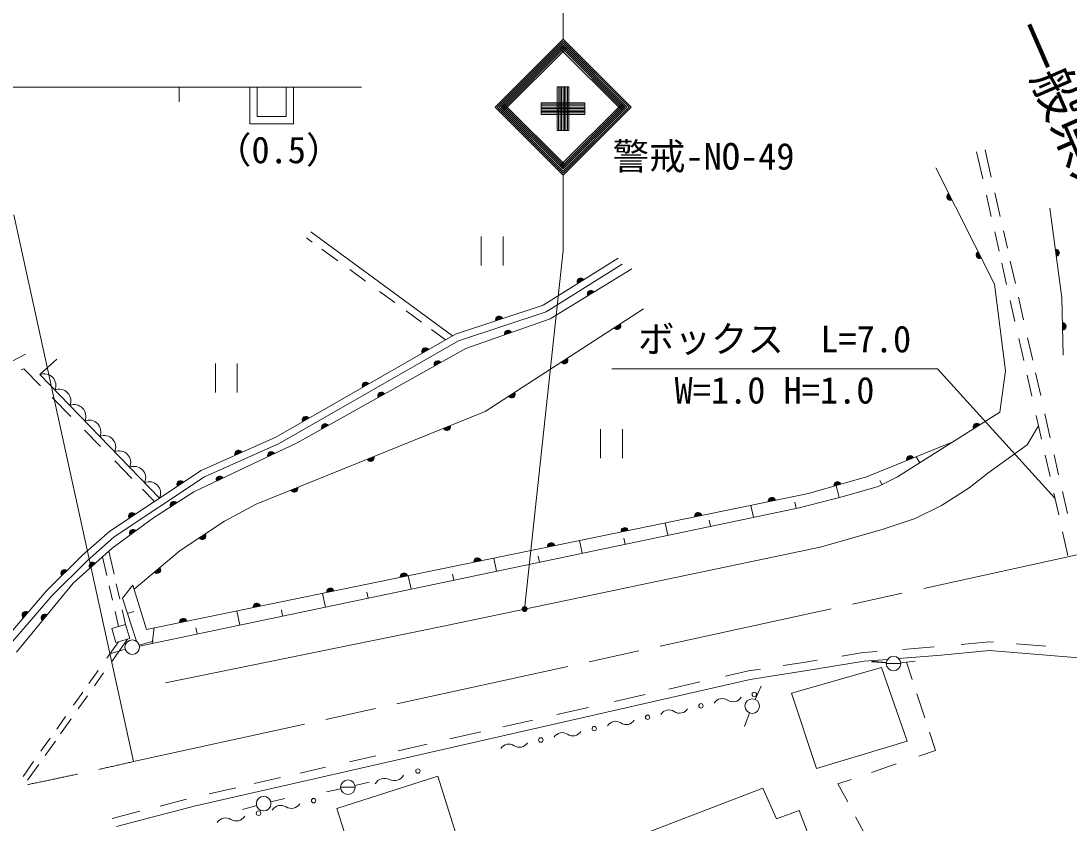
# Model space of a CAD drawing. Units: millimetres, scale not verified. Extents: x 40000 to 680000, y 20000 to 380000.
# Drawn here: x 311862 to 383770, y 295158 to 350183 of the extents above; entities that cross this region are included whole.
import ezdxf
from ezdxf.enums import TextEntityAlignment as Align

# ---------------------------------------------------------------- set-up
doc = ezdxf.new("R2010")
doc.units = ezdxf.units.MM
doc.header["$LTSCALE"] = 1000
doc.linetypes.add('CHAIN', pattern=[18.5, 12, -1.5, 3.5, -1.5])
for name, color, linetype, lineweight in [('M-BGD', 7, 'Continuous', 13), ('M-BMK', 2, 'CHAIN', 13), ('M-STR-HTXT', 7, 'Continuous', 13), ('M-STR-STR3', 7, 'Continuous', 13), ('M-STR-STRC', 7, 'Continuous', 13)]:
    doc.layers.add(name, color=color, linetype=linetype, lineweight=lineweight)
doc.styles.add('ＭＳ ゴシック', font='')
doc.styles.get('ＭＳ ゴシック').set_extended_font_data('MS Gothic')

# ---------------------------------------------------------------- blocks, each defined once
blk = doc.blocks.new('filled_dot')
at = {"color": 0, "linetype": 'Continuous', "lineweight": -2, "const_width": 1.25}
blk.add_lwpolyline([(-0.625, 0, 1), (0.625, 0, 1)], format="xyb", close=True, dxfattribs=at)

msp = doc.modelspace()

# ---------------------------------------------------------------- linework, layer by layer
at = {"layer": 'M-BGD'}
for p, q in [((377429, 341200), (377845, 339362)), ((378014, 341333), (378437, 339460)), ((374623, 340114), (378650, 332134)), ((378098, 338240), (378432, 336765)), ((378681, 338384), (379046, 336772)), ((382450, 337350), (383267, 331200)), ((331446, 335305), (331845, 335013)), ((331741, 335708), (341470, 328584)), ((343436, 333397), (343436, 335397)), ((344936, 335397), (344936, 333397)), ((378668, 335721), (378968, 334398)), ((379269, 335786), (379537, 334599)), ((332513, 334523), (333612, 333719)), ((347683, 330675), (352847, 333916)), ((379739, 333708), (380088, 332163)), ((334425, 333124), (335508, 332330)), ((347897, 330220), (353113, 333493)), ((348166, 329737), (353767, 333168)), ((379154, 333572), (379485, 332110)), ((336469, 331627), (337504, 330869)), ((378650, 332134), (379403, 326187)), ((379734, 331010), (380060, 329570)), ((380298, 331235), (380649, 329686)), ((383267, 331200), (383363, 327261)), ((338299, 330287), (339332, 329530)), ((341668, 328698), (347683, 330675)), ((341873, 328239), (347897, 330220)), ((354585, 330434), (343706, 323397)), ((342390, 327707), (348166, 329737)), ((329351, 321632), (341668, 328698)), ((340037, 329015), (340996, 328312)), ((329578, 321186), (341873, 328239)), ((380326, 328394), (380665, 326894)), ((380930, 328445), (381276, 326911)), ((287165, 314305), (312176, 327315)), ((330802, 321231), (342390, 327707)), ((314312, 326986), (313162, 325919)), ((325201, 324689), (325201, 326689)), ((326701, 326689), (326701, 324689)), ((311887, 326244), (312053, 326329)), ((312053, 326329), (313210, 325156)), ((321375, 317453), (313162, 325919)), ((313162, 325919), (321375, 317453)), ((379403, 326187), (379019, 323334)), ((380895, 325880), (381218, 324449)), ((381474, 326037), (381826, 324484)), ((314014, 324341), (315294, 323042)), ((343706, 323397), (327996, 317044)), ((372006, 318899), (379019, 323334)), ((381518, 323125), (381888, 321490)), ((382107, 323241), (382481, 321586)), ((351631, 320182), (351631, 322182)), ((353131, 322182), (353131, 320182)), ((380904, 321095), (381681, 322405)), ((316215, 322108), (317326, 320981)), ((324224, 319337), (329351, 321632)), ((323731, 317870), (330802, 321231)), ((324466, 318898), (329578, 321186)), ((369867, 318899), (375859, 321335)), ((378206, 319162), (380904, 321095)), ((318296, 319997), (319473, 318804)), ((373273, 320284), (373537, 319867)), ((382134, 320401), (382466, 318934)), ((382745, 320419), (383054, 319055)), ((317949, 315187), (324224, 319337)), ((318256, 314790), (324466, 318898)), ((365905, 317767), (369867, 318899)), ((370685, 318239), (372006, 318899)), ((370798, 318656), (370942, 318367)), ((376917, 318155), (378206, 319162)), ((320209, 318057), (321030, 317224)), ((320965, 316085), (323731, 317870)), ((367796, 318307), (368002, 317489)), ((368358, 317578), (370685, 318239)), ((375024, 316946), (376917, 318155)), ((383316, 317896), (383657, 316388)), ((320470, 308432), (365905, 317767)), ((364962, 317167), (365050, 316751)), ((365244, 316792), (368358, 317578)), ((382724, 317793), (383061, 316304)), ((319992, 307298), (365244, 316792)), ((327996, 317044), (325827, 315865)), ((361942, 316953), (362114, 316135)), ((373212, 316060), (375024, 316946)), ((318130, 314019), (320965, 316085)), ((325827, 315865), (322784, 313849)), ((356065, 315745), (356241, 314903)), ((359090, 315935), (359178, 315519)), ((370956, 315295), (373212, 316060)), ((316094, 313527), (317949, 315187)), ((366687, 314087), (370956, 315295)), ((383327, 315128), (383691, 313519)), ((316436, 313162), (318256, 314790)), ((350187, 314538), (350369, 313671)), ((353218, 314703), (353305, 314287)), ((313604, 311085), (316094, 313527)), ((315434, 311604), (318130, 314019)), ((318246, 312239), (317885, 313800)), ((322784, 313849), (319631, 311208)), ((340749, 308650), (366687, 314087)), ((313970, 310744), (316436, 313162)), ((317758, 312129), (317460, 313419)), ((344310, 313330), (344497, 312439)), ((347346, 313471), (347433, 313055)), ((338433, 312122), (338625, 311207)), ((341474, 312239), (341561, 311823)), ((311549, 306878), (315434, 311604)), ((318146, 310445), (317919, 311429)), ((318642, 310521), (318398, 311576)), ((319549, 311482), (318824, 310596)), ((319549, 311482), (320470, 308432)), ((310771, 307766), (313604, 311085)), ((311040, 307312), (313970, 310744)), ((332556, 310915), (332753, 309975)), ((335602, 311007), (335689, 310591)), ((318824, 310596), (319783, 307634)), ((318564, 308634), (318325, 309670)), ((319045, 308775), (318814, 309774)), ((319600, 309672), (319168, 309532)), ((326678, 309707), (326881, 308743)), ((329730, 309775), (329817, 309359)), ((318099, 308497), (319045, 308775)), ((318380, 307538), (318099, 308497)), ((319045, 308775), (319326, 307815)), ((321008, 308542), (320864, 307480)), ((321779, 304783), (340749, 308650)), ((323857, 308543), (323945, 308127)), ((318090, 306241), (319174, 307770)), ((319326, 307815), (318380, 307538)), ((317760, 306467), (318555, 307589)), ((319015, 307083), (318055, 306793)), ((319975, 307363), (320935, 307633)), ((372363, 307072), (374522, 307248)), ((376364, 307416), (378298, 307598)), ((378298, 307598), (378598, 307573)), ((380136, 307448), (382189, 307281)), ((365547, 306181), (366489, 306335)), ((368171, 306610), (369640, 306850)), ((369640, 306850), (370598, 306928)), ((369713, 306254), (371313, 306384)), ((372088, 306447), (375006, 306685)), ((375006, 306685), (378302, 306995)), ((378302, 306995), (385296, 306426)), ((316529, 304730), (317158, 305617)), ((361769, 305591), (362611, 305722)), ((364163, 305965), (365547, 306181)), ((364731, 304078), (370904, 305837)), ((365642, 305588), (369713, 306254)), ((371225, 306143), (370225, 306213)), ((371225, 306163), (370235, 306273)), ((370904, 305837), (372658, 300771)), ((371226, 306102), (372226, 306102)), ((372225, 306153), (373215, 306253)), ((373004, 305012), (372617, 306193)), ((316912, 304578), (317535, 305458)), ((323742, 296309), (361882, 305001)), ((360204, 305234), (361769, 305591)), ((361882, 305001), (365642, 305588)), ((356306, 304346), (358449, 304834)), ((362235, 303643), (362645, 304553)), ((315476, 303244), (316107, 304134)), ((315785, 302988), (316424, 303890)), ((352574, 303495), (354682, 303975)), ((366447, 298909), (364731, 304078)), ((373868, 302376), (373332, 304011)), ((348625, 302595), (350791, 303089)), ((314316, 301607), (314927, 302470)), ((314580, 301287), (315305, 302311)), ((344914, 301749), (346981, 302220)), ((361855, 302713), (361495, 301783)), ((341296, 300925), (343403, 301405)), ((374603, 300132), (374188, 301398)), ((313232, 300078), (313869, 300976)), ((313514, 299783), (314221, 300782)), ((372658, 300771), (366447, 298909)), ((337744, 300116), (339724, 300567)), ((373472, 299746), (374603, 300132)), ((312009, 298352), (312731, 299371)), ((312315, 298091), (313088, 299182)), ((334401, 299354), (336211, 299766)), ((370216, 298633), (371909, 299211)), ((331015, 298582), (332760, 298980)), ((327856, 297862), (329680, 298278)), ((333536, 296145), (340454, 298366)), ((334785, 297723), (335755, 297953)), ((340454, 298366), (342267, 292672)), ((367914, 297846), (368815, 298154)), ((368584, 296603), (367914, 297846)), ((324778, 297161), (326594, 297574)), ((333805, 297503), (332825, 297293)), ((333796, 297611), (334796, 297611)), ((347374, 291663), (362753, 297544)), ((362753, 297544), (363700, 295449)), ((318408, 294928), (323742, 296309)), ((321404, 296324), (323220, 296794)), ((328035, 296353), (327065, 296083)), ((329005, 296603), (329975, 296843)), ((318128, 295475), (320021, 295966)), ((335320, 290528), (333536, 296145)), ((363700, 295449), (365255, 296023)), ((365255, 296023), (366573, 292609)), ((369975, 294024), (369129, 295593))]:
    msp.add_line(p, q, dxfattribs=at)
for centre, radius in [((319498, 307223), 500), ((371726, 306102), 500), ((362032, 303179), 500), ((362179, 303977), 150), ((358517, 303197), 150), ((354855, 302416), 150), ((351192, 301636), 150), ((347530, 300855), 150), ((339093, 298722), 150), ((334296, 297611), 500), ((328513, 296486), 500), ((331942, 296693), 150), ((328160, 295834), 150)]:
    msp.add_circle(centre, radius, dxfattribs=at)
for centre, radius, start, end in [((375630, 338119), 250, 116.78085, 296.78085), ((375630, 338119), 200, 116.78085, 296.78085), ((375630, 338119), 150, 116.78085, 296.78085), ((375630, 338119), 100, 116.78085, 296.78085), ((375630, 338119), 50, 116.78085, 296.78085), ((382858, 334275), 250, 277.56532, 97.56532), ((382858, 334275), 200, 277.56532, 97.56532), ((382858, 334275), 150, 277.56532, 97.56532), ((382858, 334275), 100, 277.56532, 97.56532), ((377643, 334129), 250, 116.78085, 296.78085), ((377643, 334129), 200, 116.78085, 296.78085), ((377643, 334129), 150, 116.78085, 296.78085), ((377643, 334129), 100, 116.78085, 296.78085), ((377643, 334129), 50, 116.78085, 296.78085), ((382858, 334275), 50, 277.56532, 97.56532), ((350265, 332296), 250, 32.11483, 212.11483), ((350265, 332296), 200, 32.11483, 212.11483), ((350265, 332296), 150, 32.11483, 212.11483), ((350265, 332296), 100, 32.11483, 212.11483), ((350265, 332296), 50, 32.11483, 212.11483), ((350966, 331453), 250, 31.48747, 211.48747), ((350966, 331453), 200, 31.48747, 211.48747), ((350966, 331453), 150, 31.48747, 211.48747), ((350966, 331453), 100, 31.48747, 211.48747), ((350966, 331453), 50, 31.48747, 211.48747), ((344676, 329687), 250, 18.19917, 198.19917), ((344676, 329687), 200, 18.19917, 198.19917), ((344676, 329687), 150, 18.19917, 198.19917), ((344676, 329687), 100, 18.19917, 198.19917), ((344676, 329687), 50, 18.19917, 198.19917), ((352772, 329261), 250, 212.89694, 32.89694), ((352772, 329261), 200, 212.89694, 32.89694), ((352772, 329261), 150, 212.89694, 32.89694), ((383315, 329230), 250, 271.39718, 91.39718), ((383315, 329230), 200, 271.39718, 91.39718), ((383315, 329230), 150, 271.39718, 91.39718), ((345278, 328722), 250, 19.36735, 199.36735), ((345278, 328722), 200, 19.36735, 199.36735), ((345278, 328722), 150, 19.36735, 199.36735), ((345278, 328722), 100, 19.36735, 199.36735), ((345278, 328722), 50, 19.36735, 199.36735), ((352772, 329261), 100, 212.89694, 32.89694), ((352772, 329261), 50, 212.89694, 32.89694), ((383315, 329230), 100, 271.39718, 91.39718), ((383315, 329230), 50, 271.39718, 91.39718), ((339615, 327520), 250, 29.84072, 209.84072), ((339615, 327520), 200, 29.84072, 209.84072), ((339615, 327520), 150, 29.84072, 209.84072), ((339615, 327520), 100, 29.84072, 209.84072), ((339615, 327520), 50, 29.84072, 209.84072), ((340458, 326628), 250, 29.20137, 209.20137), ((340458, 326628), 200, 29.20137, 209.20137), ((340458, 326628), 150, 29.20137, 209.20137), ((340458, 326628), 100, 29.20137, 209.20137), ((340458, 326628), 50, 29.20137, 209.20137), ((349146, 326915), 250, 212.89694, 32.89694), ((349146, 326915), 200, 212.89694, 32.89694), ((349146, 326915), 150, 212.89694, 32.89694), ((349146, 326915), 100, 212.89694, 32.89694), ((349146, 326915), 50, 212.89694, 32.89694), ((313465, 325185), 794, 335.83829, 112.42561), ((335510, 325165), 250, 29.84072, 209.84072), ((335510, 325165), 200, 29.84072, 209.84072), ((335510, 325165), 150, 29.84072, 209.84072), ((335510, 325165), 100, 29.84072, 209.84072), ((335510, 325165), 50, 29.84072, 209.84072), ((314491, 324127), 794, 335.83829, 112.42561), ((336596, 324469), 250, 29.20137, 209.20137), ((336596, 324469), 200, 29.20137, 209.20137), ((336596, 324469), 150, 29.20137, 209.20137), ((336596, 324469), 100, 29.20137, 209.20137), ((336596, 324469), 50, 29.20137, 209.20137), ((345519, 324570), 250, 212.89694, 32.89694), ((345519, 324570), 200, 212.89694, 32.89694), ((345519, 324570), 150, 212.89694, 32.89694), ((345519, 324570), 100, 212.89694, 32.89694), ((345519, 324570), 50, 212.89694, 32.89694), ((315518, 323069), 794, 335.83829, 112.42561), ((331404, 322810), 250, 29.84072, 209.84072), ((331404, 322810), 200, 29.84072, 209.84072), ((331404, 322810), 150, 29.84072, 209.84072), ((331404, 322810), 100, 29.84072, 209.84072), ((316545, 322011), 794, 335.83829, 112.42561), ((331404, 322810), 50, 29.84072, 209.84072), ((332734, 322310), 250, 29.20137, 209.20137), ((332734, 322310), 200, 29.20137, 209.20137), ((332734, 322310), 150, 29.20137, 209.20137), ((332734, 322310), 100, 29.20137, 209.20137), ((332734, 322310), 50, 29.20137, 209.20137), ((341088, 322338), 250, 202.01636, 22.01636), ((341088, 322338), 200, 202.01636, 22.01636), ((341088, 322338), 150, 202.01636, 22.01636), ((341088, 322338), 100, 202.01636, 22.01636), ((341088, 322338), 50, 202.01636, 22.01636), ((377439, 322334), 250, 32.30464, 212.30464), ((377439, 322334), 200, 32.30464, 212.30464), ((377439, 322334), 150, 32.30464, 212.30464), ((377439, 322334), 100, 32.30464, 212.30464), ((377439, 322334), 50, 32.30464, 212.30464), ((317571, 320952), 794, 335.83829, 112.42561), ((326787, 320485), 250, 24.1142, 204.1142), ((318598, 319894), 794, 335.83829, 112.42561), ((326787, 320485), 200, 24.1142, 204.1142), ((326787, 320485), 150, 24.1142, 204.1142), ((326787, 320485), 100, 24.1142, 204.1142), ((326787, 320485), 50, 24.1142, 204.1142), ((329035, 320391), 250, 25.41929, 205.41929), ((329035, 320391), 200, 25.41929, 205.41929), ((329035, 320391), 150, 25.41929, 205.41929), ((329035, 320391), 100, 25.41929, 205.41929), ((329035, 320391), 50, 25.41929, 205.41929), ((335851, 320220), 250, 202.01636, 22.01636), ((335851, 320220), 200, 202.01636, 22.01636), ((335851, 320220), 150, 202.01636, 22.01636), ((335851, 320220), 100, 202.01636, 22.01636), ((335851, 320220), 50, 202.01636, 22.01636), ((372863, 320117), 250, 22.12633, 202.12633), ((372863, 320117), 200, 22.12633, 202.12633), ((372863, 320117), 150, 22.12633, 202.12633), ((372863, 320117), 100, 22.12633, 202.12633), ((372863, 320117), 50, 22.12633, 202.12633), ((319625, 318836), 794, 335.83829, 112.42561), ((320651, 317778), 794, 335.83829, 112.42561), ((322800, 318395), 250, 33.48378, 213.48378), ((322800, 318395), 200, 33.48378, 213.48378), ((325499, 318710), 250, 25.41929, 205.41929), ((325499, 318710), 200, 25.41929, 205.41929), ((325499, 318710), 150, 25.41929, 205.41929), ((325499, 318710), 100, 25.41929, 205.41929), ((325499, 318710), 50, 25.41929, 205.41929), ((367886, 318333), 250, 15.9454, 195.9454), ((322800, 318395), 150, 33.48378, 213.48378), ((322800, 318395), 100, 33.48378, 213.48378), ((322800, 318395), 50, 33.48378, 213.48378), ((330614, 318103), 250, 202.01636, 22.01636), ((330614, 318103), 200, 202.01636, 22.01636), ((330614, 318103), 150, 202.01636, 22.01636), ((330614, 318103), 100, 202.01636, 22.01636), ((330614, 318103), 50, 202.01636, 22.01636), ((367886, 318333), 200, 15.9454, 195.9454), ((367886, 318333), 150, 15.9454, 195.9454), ((367886, 318333), 100, 15.9454, 195.9454), ((367886, 318333), 50, 15.9454, 195.9454), ((322348, 316977), 250, 32.84506, 212.84506), ((322348, 316977), 200, 32.84506, 212.84506), ((322348, 316977), 150, 32.84506, 212.84506), ((363380, 317248), 250, 11.61096, 191.61096), ((363380, 317248), 200, 11.61096, 191.61096), ((363380, 317248), 150, 11.61096, 191.61096), ((363380, 317248), 100, 11.61096, 191.61096), ((363380, 317248), 50, 11.61096, 191.61096), ((319489, 316205), 250, 33.48378, 213.48378), ((319489, 316205), 200, 33.48378, 213.48378), ((322348, 316977), 100, 32.84506, 212.84506), ((322348, 316977), 50, 32.84506, 212.84506), ((358332, 316211), 250, 11.61096, 191.61096), ((358332, 316211), 200, 11.61096, 191.61096), ((319489, 316205), 150, 33.48378, 213.48378), ((319489, 316205), 100, 33.48378, 213.48378), ((319489, 316205), 50, 33.48378, 213.48378), ((358332, 316211), 150, 11.61096, 191.61096), ((358332, 316211), 100, 11.61096, 191.61096), ((358332, 316211), 50, 11.61096, 191.61096), ((319548, 315052), 250, 36.06941, 216.06941), ((319548, 315052), 200, 36.06941, 216.06941), ((319548, 315052), 150, 36.06941, 216.06941), ((319548, 315052), 100, 36.06941, 216.06941), ((319548, 315052), 50, 36.06941, 216.06941), ((324306, 314857), 250, 213.52447, 33.52447), ((324306, 314857), 200, 213.52447, 33.52447), ((353284, 315174), 250, 11.61096, 191.61096), ((353284, 315174), 200, 11.61096, 191.61096), ((353284, 315174), 150, 11.61096, 191.61096), ((353284, 315174), 100, 11.61096, 191.61096), ((353284, 315174), 50, 11.61096, 191.61096), ((324306, 314857), 150, 213.52447, 33.52447), ((324306, 314857), 100, 213.52447, 33.52447), ((324306, 314857), 50, 213.52447, 33.52447), ((348236, 314137), 250, 11.61096, 191.61096), ((348236, 314137), 200, 11.61096, 191.61096), ((348236, 314137), 150, 11.61096, 191.61096), ((348236, 314137), 100, 11.61096, 191.61096), ((348236, 314137), 50, 11.61096, 191.61096), ((316782, 312812), 250, 41.86364, 221.86364), ((316782, 312812), 200, 41.86364, 221.86364), ((316782, 312812), 150, 41.86364, 221.86364), ((316782, 312812), 100, 41.86364, 221.86364), ((316782, 312812), 50, 41.86364, 221.86364), ((343187, 313099), 250, 11.61096, 191.61096), ((343187, 313099), 200, 11.61096, 191.61096), ((343187, 313099), 150, 11.61096, 191.61096), ((343187, 313099), 100, 11.61096, 191.61096), ((343187, 313099), 50, 11.61096, 191.61096), ((314849, 312306), 250, 44.43273, 224.43273), ((314849, 312306), 200, 44.43273, 224.43273), ((314849, 312306), 150, 44.43273, 224.43273), ((314849, 312306), 100, 44.43273, 224.43273), ((314849, 312306), 50, 44.43273, 224.43273), ((321208, 312528), 250, 219.94617, 39.94617), ((321208, 312528), 200, 219.94617, 39.94617), ((321208, 312528), 150, 219.94617, 39.94617), ((321208, 312528), 100, 219.94617, 39.94617), ((321208, 312528), 50, 219.94617, 39.94617), ((338139, 312062), 250, 11.61096, 191.61096), ((338139, 312062), 200, 11.61096, 191.61096), ((338139, 312062), 150, 11.61096, 191.61096), ((338139, 312062), 100, 11.61096, 191.61096), ((338139, 312062), 50, 11.61096, 191.61096), ((333091, 311025), 250, 11.61096, 191.61096), ((333091, 311025), 200, 11.61096, 191.61096), ((333091, 311025), 150, 11.61096, 191.61096), ((333091, 311025), 100, 11.61096, 191.61096), ((333091, 311025), 50, 11.61096, 191.61096), ((328043, 309987), 250, 11.61096, 191.61096), ((328043, 309987), 200, 11.61096, 191.61096), ((328043, 309987), 150, 11.61096, 191.61096), ((328043, 309987), 100, 11.61096, 191.61096), ((328043, 309987), 50, 11.61096, 191.61096), ((312187, 309426), 250, 49.52096, 229.52096), ((312187, 309426), 200, 49.52096, 229.52096), ((312187, 309426), 150, 49.52096, 229.52096), ((312187, 309426), 100, 49.52096, 229.52096), ((312187, 309426), 50, 49.52096, 229.52096), ((313492, 309241), 250, 50.5722, 230.5722), ((313492, 309241), 200, 50.5722, 230.5722), ((313492, 309241), 150, 50.5722, 230.5722), ((313492, 309241), 100, 50.5722, 230.5722), ((313492, 309241), 50, 50.5722, 230.5722), ((322994, 308950), 250, 11.61096, 191.61096), ((322994, 308950), 200, 11.61096, 191.61096), ((322994, 308950), 150, 11.61096, 191.61096), ((322994, 308950), 100, 11.61096, 191.61096), ((322994, 308950), 50, 11.61096, 191.61096), ((359984, 303052), 648, 55.76145, 148.30382), ((360713, 304123), 648, 235.76145, 328.30382), ((356321, 302271), 648, 55.76145, 148.30382), ((357050, 303342), 648, 235.76145, 328.30382), ((352659, 301490), 648, 55.76145, 148.30382), ((353388, 302561), 648, 235.76145, 328.30382), ((348996, 300710), 648, 55.76145, 148.30382), ((349725, 301781), 648, 235.76145, 328.30382), ((345334, 299929), 648, 55.76145, 148.30382), ((346063, 301000), 648, 235.76145, 328.30382), ((337476, 298812), 745, 243.51698, 329.46608), ((336812, 297478), 745, 63.51698, 149.46608), ((329686, 295681), 688, 57.95758, 147.63417), ((330416, 296846), 688, 237.95758, 327.63417), ((326634, 295987), 688, 237.95758, 327.63417), ((325905, 294822), 688, 57.95758, 147.63417)]:
    msp.add_arc(centre, radius, start, end, dxfattribs=at)
at = {"layer": 'M-BMK'}
msp.add_line((319582, 299374), (386857, 314106), dxfattribs=at)
msp.add_arc((254319, 581935), 290000, 278.87108, 283.00557, dxfattribs=at)
at = {"layer": 'M-STR-HTXT'}
for p, q in [((322725, 345634), (278725, 345634)), ((322725, 344634), (322725, 345634)), ((332725, 345634), (322725, 345634)), ((327563, 345634), (327563, 343134)), ((328063, 343634), (328063, 345634)), ((330063, 345634), (330063, 343634)), ((330563, 343134), (330563, 345634)), ((333225, 345634), (332725, 345634)), ((333225, 345634), (335225, 345634)), ((327563, 343134), (330563, 343134)), ((330063, 343634), (328063, 343634)), ((311374, 336878), (319586, 299375))]:
    msp.add_line(p, q, dxfattribs=at)
at = {"layer": 'M-STR-STR3'}
for p in [(352411, 326325), (382804, 317438)]:
    msp.add_line(p, (374748, 326325), dxfattribs=at)
at = {"layer": 'M-STR-STRC'}
for p, q in [((349055, 367376), (349055, 348941)), ((344388, 344274), (349055, 348941)), ((344530, 344274), (349055, 348800)), ((353722, 344274), (349055, 348941)), ((353581, 344274), (349055, 348800)), ((344671, 344274), (349055, 348658)), ((344813, 344274), (349055, 348517)), ((344883, 344204), (349126, 348446)), ((344954, 344133), (349197, 348375)), ((345025, 344062), (349267, 348305)), ((353086, 344062), (348843, 348305)), ((353157, 344133), (348914, 348375)), ((353227, 344204), (348985, 348446)), ((353439, 344274), (349055, 348658)), ((353298, 344274), (349055, 348517)), ((348656, 345673), (348653, 342673)), ((349456, 345673), (348656, 345673)), ((348756, 345673), (348753, 342673)), ((348856, 345673), (348853, 342673)), ((348956, 345673), (348953, 342673)), ((349056, 345673), (349053, 342673)), ((349156, 345673), (349153, 342673)), ((349256, 345673), (349253, 342673)), ((349356, 345673), (349353, 342673)), ((349456, 345673), (349453, 342673)), ((349267, 340244), (345025, 344486)), ((347555, 344574), (347554, 343774)), ((350555, 344572), (347555, 344574)), ((350555, 344472), (347555, 344474)), ((348843, 340244), (353086, 344486)), ((350555, 344572), (350554, 343772)), ((349055, 339607), (344388, 344274)), ((349055, 339749), (344530, 344274)), ((349055, 339890), (344671, 344274)), ((349055, 340032), (344813, 344274)), ((349126, 340102), (344883, 344345)), ((349197, 340173), (344954, 344416)), ((350554, 344272), (347554, 344274)), ((350554, 344172), (347554, 344174)), ((350554, 344072), (347554, 344074)), ((350554, 343972), (347554, 343974)), ((350554, 343872), (347554, 343874)), ((350554, 343772), (347554, 343774)), ((350555, 344372), (347555, 344374)), ((348914, 340173), (353157, 344416)), ((348985, 340102), (353227, 344345)), ((349055, 340032), (353298, 344274)), ((349055, 339890), (353439, 344274)), ((349055, 339749), (353581, 344274)), ((349055, 339607), (353722, 344274)), ((349453, 342673), (348653, 342673)), ((349055, 339607), (349055, 334441)), ((346418, 309838), (349055, 334441))]:
    msp.add_line(p, q, dxfattribs=at)

# ---------------------------------------------------------------- block references
at = {"layer": 'M-STR-STRC', "xscale": 160, "yscale": 160, "rotation": 83.9}
msp.add_blockref('filled_dot', (346418, 309838), dxfattribs=at)

# ---------------------------------------------------------------- texts
at = {"layer": 'M-STR-HTXT', "style": 'ＭＳ ゴシック'}
msp.add_text('一般県道高佐下阿武線', height=2566, rotation=293.595, dxfattribs=at).set_placement((379026, 349233), align=Align.BOTTOM_LEFT)
msp.add_text('（0.5）', height=1833, dxfattribs=at).set_placement((325175, 339872), align=Align.BOTTOM_LEFT)
at = {"layer": 'M-STR-STR3', "style": 'ＭＳ ゴシック'}
for s, p in [('ボックス\u3000L=7.0', (354204, 326899)), ('W=1.0 H=1.0', (356704, 323386))]:
    msp.add_text(s, height=1833, dxfattribs=at).set_placement(p, align=Align.BOTTOM_LEFT)
at = {"layer": 'M-STR-STRC', "style": 'ＭＳ ゴシック'}
msp.add_text('警戒-NO-49', height=1833, dxfattribs=at).set_placement((352452, 339431), align=Align.BOTTOM_LEFT)

doc.saveas('drawing.dxf')
